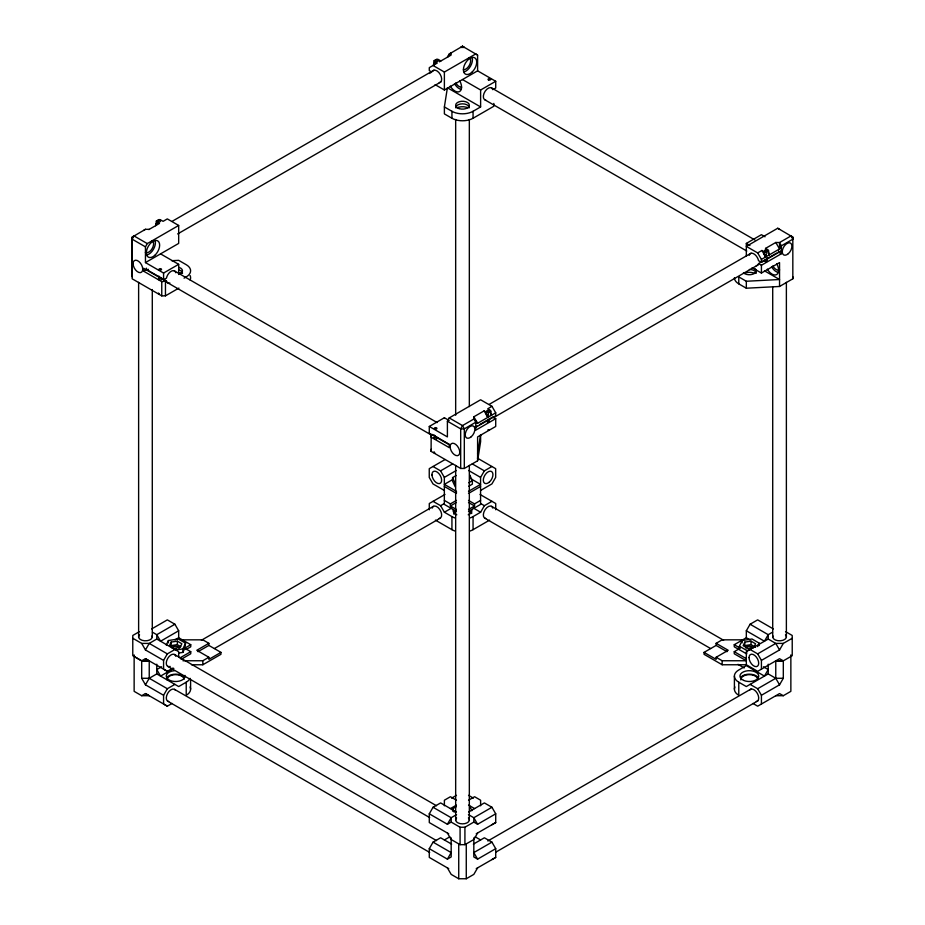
<?xml version="1.0" encoding="UTF-8"?>
<svg xmlns="http://www.w3.org/2000/svg" width="925" height="925" viewBox="0 0 925 925"><rect width="100%" height="100%" fill="white"/><g stroke="black" fill="none" stroke-linecap="round" stroke-linejoin="round"><path stroke-width="1.39" d="M734.404 277.754A14.95 8.626 0 0 0 738.774 283.859L746.325 288.218L779.544 286.472L792.829 278.807L792.829 276.714M749.215 255.312A6.833 3.943 60 0 1 753.875 253.878A6.833 3.943 60 0 1 758.546 260.7L761.425 262.365L761.425 259.416L779.544 248.952L781.347 245.819L792.829 239.193L792.829 237.101L791.014 235.921L779.544 242.547L775.798 242.466L765.53 248.397L766.686 250.398M450.29 444.89L432.172 434.426L431.177 435.004L431.096 437.155L449.215 447.608L449.215 444.705L429.281 433.201L429.281 426.46L444.382 417.742L449.215 420.528M477.601 453.84L480.618 434.669L480.618 441.618L477.601 460.8L464.315 468.466L460.685 468.466L431.096 451.388L431.177 449.249M778.63 250.733L778.468 252.086L781.347 253.751L781.347 245.819L779.544 242.547L779.544 248.952L775.798 242.466M493.823 103.415L493.823 106.259L473.068 118.25A14.95 8.626 0 0 1 451.932 118.25L444.382 113.891L444.382 106.93L447.399 87.759L480.618 106.93L480.618 90.002L462.5 79.55M477.601 460.8L477.601 436.912L495.719 426.46L495.719 418.655L475.785 430.16L475.785 422.239L473.97 418.956L473.854 416.793L484.122 410.873L487.868 417.36L488.608 412.608L490.793 411.151A2.567 1.48 0 0 0 490.042 410.11L487.741 408.781L491.973 406.341L495.719 412.828L495.719 415.776L475.785 427.281M792.829 278.807L792.829 237.101L777.728 228.244L746.325 246.374L757.679 252.93L761.911 250.49L765.657 256.977L766.386 252.224L768.582 250.779A2.567 1.48 0 0 0 767.831 249.727L765.53 248.397M178.675 225.457L147.272 243.587L145.456 246.859L145.456 262.584L178.675 243.414L178.675 225.457L167.321 218.901L163.089 221.341L160.788 220.011A2.567 1.48 0 0 0 158.973 219.583L156.417 221.063A2.567 1.48 0 0 0 157.169 222.104L159.47 223.434L148.879 229.55M156.417 223.723L155.724 225.596L156.464 220.844M440.878 60.957L438.577 59.628A2.567 1.48 0 0 0 436.762 59.2L434.207 60.68A2.567 1.48 0 0 0 434.958 61.721L437.259 63.05L429.281 67.652L429.281 70.612L431.212 71.711M434.207 63.339L433.513 65.212L434.253 60.472M490.747 414.03L490.712 413.429L491.487 415.267L490.747 411.371M768.536 253.647L768.247 252.698L769.276 254.884L768.536 250.987M156.464 223.503L155.724 225.596L156.498 224.104M434.253 63.131L433.513 65.212L434.288 63.721M484.122 410.873L486.423 412.203L486.423 414.863L487.868 417.36L488.608 415.267M761.911 250.49L764.212 251.82L764.212 254.479L765.657 256.977L766.386 254.884M166.28 645.107L168.408 640.528L178.305 639.002L185.555 643.187L184.884 648.101L190.747 644.713L190.747 646.806L186.064 649.512M171.125 642.1L169.46 645.673L173.992 648.286L180.19 647.338L181.843 643.754L177.311 641.141L171.125 642.1L171.125 645.592L177.311 644.632L180.71 646.587M178.652 653.038L182.896 652.391L182.896 648.899L185.555 643.187M182.896 652.391L184.815 648.263L190.747 651.686L190.747 653.778L181.092 659.363M739.445 646.251L746.695 650.437L746.695 653.917L739.445 649.732L739.445 646.251L742.104 640.528L752.002 639.002L759.252 643.187L759.252 645.511M744.81 642.1L743.157 645.673L747.689 648.286L753.875 647.338L755.54 643.754L751.007 641.141L744.81 642.1L744.81 645.592L751.007 644.632L755.54 647.246M757.656 646.61L759.252 643.187M147.272 243.587L133.986 235.921L132.171 239.193L145.456 246.859M429.281 426.46L447.399 436.912L447.399 421.187L449.215 417.915L480.618 399.785L491.973 406.341M451.03 52.875L449.215 54.055L447.399 57.2L451.03 52.875L451.146 55.038L439.421 61.813M173.01 668.035L167.344 671.307L163.575 669.157L163.575 660.404L145.456 649.951L149.237 643.407L156.776 639.048L178.675 651.686L178.675 657.27M172.073 703.439L167.344 706.168L163.575 704.018L163.575 695.276L145.456 684.812L149.237 678.279L149.237 660.843L145.456 658.692L141.629 660.82L132.772 655.698L132.772 635.475L139.455 631.625M163.575 660.404L167.344 653.871L174.894 649.512M163.575 695.276L167.344 688.732L174.894 684.373M468.501 511.386L480.572 504.414L480.572 477.392L484.353 470.86L491.903 466.501M469.969 517.954A14.95 8.626 0 0 0 473.068 516.589L480.618 512.23L484.388 505.697L491.938 501.338M448.729 833.795L429.281 822.568L429.281 813.815L433.062 807.271L440.612 802.923L456.349 812M448.729 868.656L429.281 857.429L429.281 848.676L433.062 842.143L440.612 837.784L451.631 844.143M429.281 813.815L447.399 824.268L451.18 817.735L456.568 814.624M429.281 848.676L447.399 859.14L451.18 852.596L433.062 842.143M738.994 649.547L734.253 646.806L734.253 644.713L746.325 637.741L746.325 630.769L750.106 624.236L757.656 619.877L773.346 628.942M761.425 669.157L761.425 660.404L779.544 649.951L783.313 643.407L792.228 638.262M761.425 704.018L761.425 695.276L779.544 684.812L783.313 678.279L783.313 660.843L792.228 655.698L792.228 635.475L785.545 631.625M477.601 867.893L473.82 874.391L466.269 878.75L458.731 878.75L451.18 874.391L447.399 867.893M477.601 833.02L473.785 839.553L464.917 844.664L460.083 844.664L451.18 839.53L447.399 833.02M133.986 235.921L132.171 237.101L132.171 278.807L161.759 295.884L165.459 295.838L178.895 288.091M143.653 230.475L145.456 229.296L149.202 229.365M166.454 281.027L161.759 281.651L143.653 271.198L146.532 269.51L166.454 281.027A6.833 3.943 -60 0 0 169.876 282.992M145.456 229.296L132.171 237.101L132.171 276.714M449.215 54.055L462.5 46.25L477.601 55.107L477.601 70.832L444.382 90.002L435.097 84.638M172.05 221.387L434.068 70.115M429.281 73.491L431.778 72.058M433.027 65.49L444.382 72.046L475.785 53.916L477.601 55.107M177.635 233.944L440.901 81.955M145.456 262.584L163.575 273.048L178.675 264.33L178.675 274.494M480.618 90.002L495.719 81.284L495.719 88.037L493.788 89.147M143.653 271.198L143.653 268.296L163.575 279.801L166.454 278.136A6.833 3.943 -60 0 1 171.125 271.303A6.833 3.943 -60 0 1 175.785 272.748M184.063 278.147L186.226 276.899A14.95 8.626 0 0 0 186.226 264.7L178.675 260.341L171.749 260.7M444.382 106.93L451.932 111.289A14.95 8.626 0 0 0 473.068 111.289L480.618 106.93M746.325 256.283L746.325 243.414L761.425 234.696L765.044 236.788M489.094 404.433L751.112 253.161M495.719 412.828L477.601 423.28L475.785 422.239L464.315 428.865L460.685 428.865L447.399 421.187M474.71 427.454L477.127 426.055M479.543 424.667L492.828 416.99L495.719 418.655M756.292 265.672A6.833 3.943 60 0 0 758.546 263.59L776.665 253.126M761.425 262.365L781.347 250.86M493.43 417.707L757.945 264.989M758.546 263.59L761.425 265.255L781.347 253.751M752.129 267.683L761.425 273.048L779.544 262.584L779.544 286.472M151.654 628.942L167.344 619.877L174.894 624.236L178.675 630.769L178.675 637.741L190.747 644.713M445.098 459.528L429.246 468.674L429.246 477.427L433.016 483.937L444.347 490.47M174.894 624.236L156.776 634.689L152.463 632.203M433.016 466.501L440.566 470.86L452.649 463.887M178.675 630.769L160.557 641.233L156.776 634.689L156.776 639.048M456.418 511.386L444.347 504.414L444.347 477.392L456.303 470.49M452.556 477.601L455.216 483.324L455.216 486.804L452.556 481.092L452.556 477.601L456.187 475.519M175.079 639.811L178.675 637.741M452.718 479.532L444.347 484.365L456.418 491.337L456.418 493.43L444.347 486.458M444.983 494.447L429.281 503.512L429.281 509.767M468.732 482.757L472.363 480.665L469.703 474.953L469.703 477.277M201.384 640.273L433.42 506.31M468.732 486.249L472.363 484.157L472.363 480.665M161.609 666.775L156.776 669.561L160.557 676.094L173.842 668.428M433.062 501.338L440.612 505.697L444.231 503.605M179.878 657.964L190.747 651.686M468.501 491.337L480.572 484.365L469.808 478.156M220.948 652.391L208.865 645.419L208.865 643.326L196.794 650.298L208.865 657.27L208.865 659.363L220.948 652.391L220.948 654.31L202.829 664.763L191.463 664.763M444.347 500.402L450.382 503.894L456.418 500.402M468.501 493.43L480.572 486.458M134.137 656.484L141.687 660.843L141.687 678.279L149.237 678.279L156.776 673.92L178.675 686.558L186.226 682.199A14.95 8.626 0 0 0 190.088 678.326M197.996 651.686L208.865 645.419M450.382 503.894L450.382 505.987L456.418 502.495M480.572 490.47L491.927 483.914L495.673 477.427L495.673 468.674L477.404 458.129M440.612 505.697L444.382 512.23L451.631 508.045M214.461 648.506L440.254 518.15M182.93 660.751L202.829 660.751L208.865 657.27M468.501 500.402L474.537 503.894L480.572 500.402M468.501 509.467L474.537 505.987L474.537 503.894M469.969 531.031A14.95 8.626 0 0 0 473.068 529.667L489.603 520.116M775.798 660.855L783.313 660.843L779.544 658.692L757.679 671.319L746.325 664.763L722.171 664.763L704.052 654.31L704.052 652.391L716.135 645.419L716.135 643.326L722.171 639.834L743.48 639.834M451.631 798.125L456.464 795.338M450.417 808.589L456.464 805.097M452.603 811.121L452.603 808.797L456.222 806.704M468.536 800.218L474.583 796.726L480.618 800.218L480.618 805.791M704.052 652.391L716.135 659.363L716.135 657.27L728.206 650.298L716.135 643.326M716.135 657.27L722.171 660.751L746.325 660.751L734.253 653.778L734.253 651.686L740.116 648.309M772.537 632.203L768.224 634.689L764.443 641.233L746.325 630.769M447.399 824.268L451.18 822.094L451.18 817.735L433.062 807.271M468.651 812L484.388 802.923L491.938 807.271L495.719 813.815L495.719 822.568L476.236 833.772M783.313 643.407L775.763 643.407L768.224 639.048L746.325 651.686L746.325 664.763M491.938 807.271L473.82 817.735L468.432 814.624M750.106 649.512L757.656 653.871L775.763 643.407L779.544 649.951M451.18 822.094L460.083 827.239L464.917 827.239L473.82 822.094L477.601 824.268L495.719 813.815M444.382 839.958L449.77 836.847M447.399 859.14L451.18 856.955L451.18 837.853M473.369 844.143L484.388 837.784L491.938 842.143L495.719 848.676L495.719 857.429L476.236 868.644M783.313 678.279L775.763 678.279L768.224 673.92L746.325 686.558L738.774 682.199A14.95 8.626 0 0 1 738.774 669.989L746.325 665.642L764.443 676.094L768.224 669.561L763.391 666.775M487.845 840.975L751.112 688.975M491.938 842.143L473.82 852.596L477.601 859.14L495.719 848.676M750.106 684.373L757.656 688.732L775.763 678.279L775.763 660.843L783.313 660.843M495.927 852.087L757.945 700.815M775.798 695.727L783.313 695.704L790.863 691.345L790.863 654.912M141.687 695.704L145.456 693.565L149.237 695.704L141.687 695.704L134.137 691.345L134.137 654.912M491.938 824.707L495.719 822.568M491.938 859.579L495.719 857.429M175.831 649.997L182.896 648.899M746.695 650.437L749.528 649.997M766.386 252.224L766.027 252.248A2.567 1.48 0 0 1 764.212 251.82M488.608 412.608L488.238 412.631A2.567 1.48 0 0 1 486.423 412.203M738.774 283.859L738.774 276.899L746.325 281.258L779.544 279.512L764.443 270.805M181.52 639.834L202.829 639.834L208.865 643.326M132.772 638.262L141.687 643.407L149.237 643.407L167.344 653.871M764.744 254.71L766.027 254.907M486.955 415.094L488.238 415.29M159.401 279.893L160.696 279.986A1.711 0.994 -0.3 0 0 161.736 279.523L161.898 279.292A1.711 0.983 0 0 0 160.256 278.043L159.817 278.078A1.711 0.994 -0.3 0 0 158.603 278.783L158.545 279.038A1.711 0.983 0 0 0 159.401 279.882M783.313 695.704L779.544 693.565L757.679 706.18L752.95 703.451M477.601 70.832L495.719 81.284M491.591 87.933L754.858 239.933M746.325 243.414L749.955 245.507M484.769 99.761L746.776 251.045M449.215 417.915L462.5 425.581L464.315 428.865L464.315 468.466M160.557 253.878L178.675 264.33M173.888 270.597L437.155 422.586M167.055 282.426L431.57 435.143M472.27 463.887L484.353 470.86M750.106 624.236L768.224 634.689L768.224 639.048M468.617 470.49L480.572 477.392M746.325 637.741L749.921 639.811M480.017 494.447L495.719 503.512L495.719 509.767M734.253 644.713L738.994 647.454M491.58 506.31L723.616 640.273M480.769 503.605L484.388 505.697M734.253 651.686L746.325 658.658M468.501 502.495L474.537 505.987M716.135 645.419L727.004 651.686M473.369 508.045L480.618 512.23M484.746 518.15L710.539 648.506M737.988 664.347L744.22 667.954M450.382 505.987L456.418 509.467M444.382 512.23L451.932 516.589A14.95 8.626 0 0 0 455.031 517.954M435.421 520.127L451.932 529.667A14.95 8.626 0 0 0 455.031 531.031M468.536 795.338L473.369 798.125M468.536 805.097L474.583 808.589M456.464 800.218L450.417 796.726L444.382 800.218L444.382 805.791M174.536 654.507L436.507 805.756M475.23 836.847L480.618 839.958M167.702 666.335L429.674 817.584M145.456 658.692L167.344 671.307M477.601 859.14L473.82 856.955L473.82 837.853M174.536 689.356L436.507 840.605M149.237 678.279L167.344 688.732M167.702 701.185L429.674 852.434M145.456 693.565L167.344 706.168M777.728 228.244L779.544 229.435M434.542 64.079L434.958 61.721M156.753 224.463L157.169 222.104M757.679 252.93L761.425 259.416M775.763 678.279L779.544 684.812M757.656 653.871L761.425 660.404M757.656 688.732L761.425 695.276M473.854 416.793L477.601 423.28L473.97 418.956L462.5 425.581L460.685 428.865L460.685 468.466M440.566 470.86L444.347 477.392M477.601 824.268L473.82 817.735L473.82 822.094M141.687 643.407L145.456 649.951M141.687 678.279L145.456 684.812M791.014 235.921L792.829 239.193M768.582 253.438L769.276 254.884L768.502 253.045M490.793 413.81L491.487 415.267M471.866 810.716L469.75 806.138L469.75 808.462M452.603 808.797L454.198 812.219M765.357 254.861L765.657 256.977M487.567 415.244L487.868 417.36M148.173 269.21L148.335 270.562M146.37 268.169L146.532 269.51M786.377 282.322L786.377 637.232M772.71 286.657L772.71 637.232M768.224 664.196L768.224 673.92M761.425 265.255L761.425 273.048M751.007 641.141L751.007 644.632M746.325 281.258L746.325 288.218M742.104 640.528L742.104 642.852M738.774 682.199L738.774 695.276A14.95 8.626 0 0 1 734.913 686.94M734.404 676.094L734.404 689.171M722.171 660.751L722.171 664.763M473.068 111.289L473.068 118.25M473.068 516.589L473.068 529.667M469.333 119.475L469.333 406.584M469.333 465.368L469.333 820.278M466.269 843.889L466.269 878.75M464.917 827.239L464.917 844.664M460.083 827.239L460.083 844.664M458.731 843.889L458.731 878.75M455.667 119.475L455.667 415.233M455.667 465.368L455.667 820.278M451.932 111.289L451.932 118.25M451.932 516.589L451.932 529.667M444.382 72.046L444.382 90.002M444.382 417.742L444.382 418.435M431.177 435.004L431.096 451.388M202.829 660.751L202.829 664.763M190.596 680.014L190.596 689.171M186.226 682.199L186.226 695.276A14.95 8.626 0 0 0 190.088 686.94M177.311 641.141L177.311 644.632M168.408 640.528L168.408 642.852M165.459 281.593L165.459 295.838M163.575 273.048L163.575 279.801M161.759 281.651L161.759 295.884M156.776 664.196L156.776 673.92M152.29 289.537L152.29 637.232M138.623 282.322L138.623 637.232M432.172 508.091A6.833 3.943 60 0 1 439.78 509.502A6.833 3.943 60 0 1 439.248 518.451M168.708 701.497A6.833 3.943 -60 0 1 167.702 693.299A6.833 3.943 -60 0 1 175.311 690.062M485.752 518.451A6.833 3.943 -60 0 1 485.22 509.502A6.833 3.943 -60 0 1 492.828 508.091M170.212 666.428A6.833 3.943 -60 0 1 166.292 662.982A6.833 3.943 -60 0 1 170.593 655.189A6.833 3.943 -60 0 1 175.785 656.288M749.343 269.452A6.833 3.943 0 0 1 756.176 273.395M745.735 272.748A9.389 5.423 0 0 1 755.054 273.442M755.263 268.828A6.833 3.943 0 0 1 752.765 274.216A6.833 3.943 0 0 1 743.434 272.771M767.357 257.601A1.538 0.89 0 0 1 766.42 258.907M776.688 263.718A9.389 5.423 60 0 1 776.688 274.563A9.389 5.423 60 0 1 767.299 269.14M777.937 272.389A9.389 5.423 60 0 1 771.519 266.701M779.636 269.903A6.833 3.943 60 0 1 772.803 265.961M152.197 240.639A6.833 3.943 -60 0 1 152.197 248.524A6.833 3.943 -60 0 1 145.364 252.467M190.088 275.523A14.95 8.626 0 0 1 190.088 279.986M179.068 269.984A6.833 3.943 0 0 1 182.491 273.395M179.23 272.736A9.389 5.423 0 0 1 181.358 273.442M159.609 276.772A1.283 0.74 0 0 1 158.973 276.136M179.068 267.383A6.833 3.943 0 0 1 179.068 274.216M159.401 294.127A1.711 0.983 0 0 1 158.776 293.768M158.603 293.526A1.711 0.983 0 0 1 158.603 293.017M155.192 240.858A9.389 5.423 -60 0 1 147.063 254.953M435.293 435.837A1.283 0.74 0 0 1 434.345 435.12M489.718 418.655A1.538 0.89 0 0 1 489.001 419.198M435.189 453.204A1.711 0.983 0 0 1 434.149 451.758M489.14 429.628A1.283 0.74 0 0 1 487.903 429.824M469.241 57.593A6.833 3.943 -60 0 1 469.657 64.692A6.833 3.943 -60 0 1 463.402 69.733M432.646 71.202A6.833 3.943 60 0 1 440.254 74.439A6.833 3.943 60 0 1 439.248 82.637M456.8 107.832A9.389 5.423 0 0 1 468.235 107.855M455.667 107.786A6.833 3.943 0 0 1 462.5 103.843A6.833 3.943 0 0 1 469.333 107.786M485.752 100.062A6.833 3.943 -60 0 1 485.22 91.112A6.833 3.943 -60 0 1 492.828 89.702M459.644 80.672A9.389 5.423 60 0 1 459.644 91.517A9.389 5.423 60 0 1 450.255 86.094M460.893 89.343A9.389 5.423 60 0 1 454.487 83.655M461.598 87.17A6.833 3.943 60 0 1 455.759 82.915M472.236 57.824A9.389 5.423 -60 0 1 464.107 71.907M468.42 817.943A6.833 3.943 0 0 1 462.5 823.863A6.833 3.943 0 0 1 456.58 817.943M152.058 635.857A6.833 3.943 0 0 1 144.566 640.782A6.833 3.943 0 0 1 139.536 634.897M172.235 648.205A3.411 1.977 0 0 1 175.657 646.228A3.411 1.977 0 0 1 179.068 648.205M174.767 648.911A3.411 1.977 0 0 1 176.536 648.911M785.464 634.897A6.833 3.943 0 0 1 780.434 640.782A6.833 3.943 0 0 1 772.942 635.857M745.932 648.205A3.411 1.977 0 0 1 749.343 646.228A3.411 1.977 0 0 1 752.765 648.205M748.464 648.911A3.411 1.977 0 0 1 750.233 648.911M453.817 511.907A9.389 5.423 0 0 1 455.031 510.681M469.946 510.658A9.389 5.423 0 0 1 471.808 513.259M453.978 514.312A8.545 4.926 0 0 1 456.06 510.727M469.588 511.224A8.545 4.926 0 0 1 471.022 513.641M471.808 509.767A9.389 5.423 0 0 1 468.235 514.786M456.8 514.797A9.389 5.423 0 0 1 453.181 509.791M166.963 677.516A9.389 5.423 0 0 1 175.634 674.163A9.389 5.423 0 0 1 184.329 677.493M167.136 679.921A8.545 4.926 0 0 1 175.068 674.66A8.545 4.926 0 0 1 184.167 679.251M184.965 675.377A9.389 5.423 0 0 1 176.895 681.471A9.389 5.423 0 0 1 166.338 676.811A9.389 5.423 0 0 1 174.409 670.718M749.689 690.062A6.833 3.943 60 0 1 757.298 693.299A6.833 3.943 60 0 1 756.292 701.497M740.659 677.516A9.389 5.423 0 0 1 749.331 674.163A9.389 5.423 0 0 1 758.014 677.493M740.832 679.921A8.545 4.926 0 0 1 748.764 674.66A8.545 4.926 0 0 1 757.864 679.251M433.975 437.768L434.149 438.519A1.711 0.994 -0.3 0 0 435.629 439.005L436.068 438.97A1.711 0.994 -0.3 0 0 437.282 438.265L437.34 438.011A1.711 0.994 -0.3 0 0 435.178 437.062L434.773 437.155A1.711 0.994 -0.3 0 0 433.975 437.768M462.5 46.25L460.685 47.441L464.315 47.441L462.5 46.25M149.237 660.843L141.687 660.843L149.237 660.843M788.343 253.658A6.833 3.943 -60 0 0 790.505 243.078A6.833 3.943 -60 0 0 782.423 250.247A6.833 3.943 -60 0 0 788.343 253.658M764.94 251.403A1.538 0.89 0 0 0 767.507 250.999A1.538 0.89 0 0 0 765.622 249.912A1.538 0.89 0 0 0 764.94 251.403M765.114 261.463A1.283 0.74 0 0 0 767.264 261.127A1.283 0.74 0 0 0 765.692 260.214A1.283 0.74 0 0 0 765.114 261.463M133.084 263.637A6.833 3.943 60 0 0 140.322 272.655A6.833 3.943 60 0 0 140.322 262.989A6.833 3.943 60 0 0 133.084 263.637M157.886 221.688A1.538 0.89 0 0 0 160.464 221.295A1.538 0.89 0 0 0 158.58 220.196A1.538 0.89 0 0 0 157.886 221.688M159.343 269.915A1.283 0.74 0 0 0 161.482 269.591A1.283 0.74 0 0 0 159.921 268.678A1.283 0.74 0 0 0 159.343 269.915M154.729 255.404A9.389 5.423 -60 0 0 157.701 240.858A9.389 5.423 -60 0 0 146.589 250.71A9.389 5.423 -60 0 0 154.729 255.404M450.117 446.683A6.833 3.943 60 0 0 457.366 455.69A6.833 3.943 60 0 0 457.366 446.035A6.833 3.943 60 0 0 450.117 446.683M471.299 436.704A6.833 3.943 -60 0 0 473.461 426.113A6.833 3.943 -60 0 0 465.379 433.282A6.833 3.943 -60 0 0 471.299 436.704M487.151 411.787A1.538 0.89 0 0 0 489.718 411.382A1.538 0.89 0 0 0 487.833 410.295A1.538 0.89 0 0 0 487.151 411.787M487.591 421.95A1.283 0.74 0 0 0 489.51 421.314A1.283 0.74 0 0 0 487.591 420.678A1.283 0.74 0 0 0 487.591 421.95M434.993 429.027A1.283 0.74 0 0 0 436.912 428.391A1.283 0.74 0 0 0 434.993 427.743A1.283 0.74 0 0 0 434.993 429.027M435.675 61.304A1.538 0.89 0 0 0 438.253 60.911A1.538 0.89 0 0 0 436.369 59.824A1.538 0.89 0 0 0 435.675 61.304M459.089 108.607A6.833 3.943 0 0 0 469.333 105.196A6.833 3.943 0 0 0 459.089 101.773A6.833 3.943 0 0 0 459.089 108.607M488.469 79.897A1.283 0.74 0 0 0 490.608 79.573A1.283 0.74 0 0 0 489.036 78.66A1.283 0.74 0 0 0 488.469 79.897M471.773 72.37A9.389 5.423 -60 0 0 474.745 57.812A9.389 5.423 -60 0 0 463.633 67.664A9.389 5.423 -60 0 0 471.773 72.37M431.975 475.022A6.833 3.943 60 0 0 439.502 483.59A6.833 3.943 60 0 0 438.913 473.612A6.833 3.943 60 0 0 431.975 475.022M489.371 482.075A6.833 3.943 -60 0 0 491.545 471.496A6.833 3.943 -60 0 0 483.463 478.664A6.833 3.943 -60 0 0 489.371 482.075M749.042 657.629A6.833 3.943 60 0 0 756.292 666.647A6.833 3.943 60 0 0 756.292 656.993A6.833 3.943 60 0 0 749.042 657.629M743.642 680.407A9.389 5.423 0 0 0 758.662 676.788A9.389 5.423 0 0 0 745.735 671.087A9.389 5.423 0 0 0 743.642 680.407"/></g></svg>
